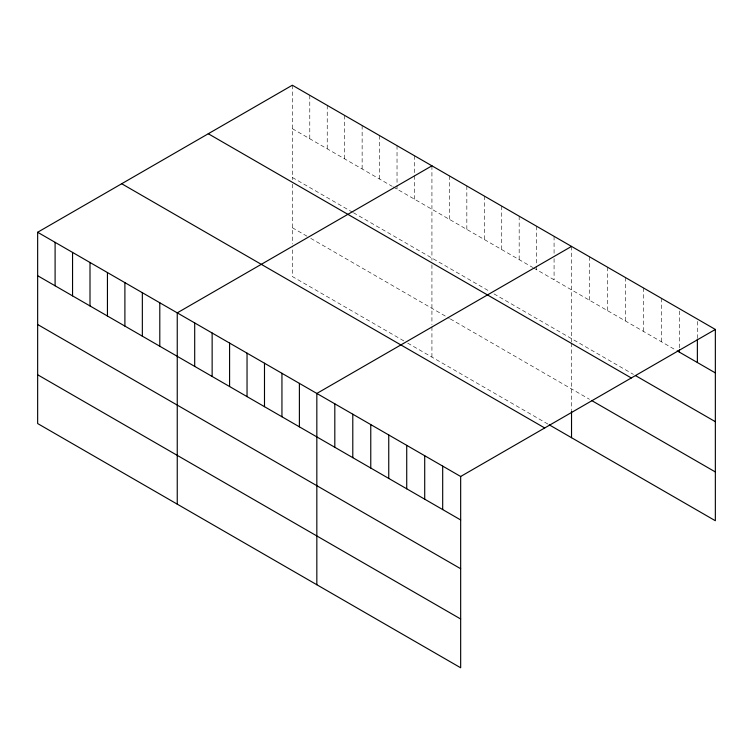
<?xml version="1.0" encoding="UTF-8"?>
<svg xmlns="http://www.w3.org/2000/svg" width="753" height="753" viewBox="0 0 753 753"><rect width="100%" height="100%" fill="white"/><g stroke="black" fill="none" stroke-linecap="round" stroke-linejoin="round"><path stroke-width="0.56" stroke-dasharray="3.77 2.82" d="M292.333 128.678L392.191 186.33M393.16 186.885L532.748 267.475M533.717 268.04L676.401 350.418M292.333 177.463L352.442 212.167M353.411 212.722L490.099 291.637M493.977 293.877L633.452 374.401M292.333 227.726L308.815 237.242M310.754 238.362L449.381 318.397M450.35 318.952L589.505 399.297M403.815 340.874L292.333 276.511L292.333 246.306M407.693 343.114L548.259 424.268M697.372 321.418L697.372 337.862M679.394 311.036L679.394 348.62M661.416 298.31L661.416 341.768M643.439 287.928L643.439 331.386M625.461 277.546L625.461 321.004M607.483 267.174L607.483 310.622M589.505 256.792L589.505 300.249M571.527 246.41L571.527 342.003M571.527 343.114L571.527 409.82M554.076 236.338L554.076 253.959M554.076 258.656L554.076 279.796M536.625 226.267L536.625 265.018M536.625 266.195L536.625 269.715M519.175 216.186L519.175 259.644M501.733 206.115L501.733 249.572M484.283 196.044L484.283 239.492M466.832 185.963L466.832 229.42M449.381 175.891L449.381 219.349M431.93 165.82L431.93 260.293M431.93 264.755L431.93 324.581M431.93 326.906L431.93 357.101M414.479 155.739L414.479 174.536M414.479 175.713L414.479 199.197M397.029 145.668L397.029 184.429M397.029 185.605L397.029 189.125M379.587 135.596L379.587 179.054M362.137 125.525L362.137 168.973M344.686 115.444L344.686 158.902M327.235 105.373L327.235 148.83M309.784 95.302L309.784 138.75M292.333 85.221L292.333 179.694M292.333 184.165L292.333 243.991"/><path stroke-width="1.13" d="M37.65 232.263L460.667 476.489L460.667 667.779L37.65 423.553L37.65 232.263L292.333 85.221L715.35 329.447L715.35 520.737L549.229 424.824M431.93 165.82L177.247 312.862L177.247 504.143M571.527 246.41L316.834 393.452L316.834 584.742M460.667 476.489L715.35 329.447M677.399 350.992L715.35 372.904M635.447 375.559L715.35 421.689M208.289 133.752L631.306 377.968M591.5 400.445L715.35 471.952M121.694 183.741L544.711 427.968M37.65 275.72L460.667 519.947M37.65 324.505L460.667 568.731M37.65 374.768L460.667 618.994M697.372 339.038L697.372 362.522M679.394 349.797L679.394 352.14M571.527 410.978L571.527 437.7M442.689 466.107L442.689 509.565M424.711 455.734L424.711 499.183M406.724 445.352L406.724 488.81M388.746 434.97L388.746 478.428M370.768 424.588L370.768 468.046M352.79 414.216L352.79 457.664M334.812 403.834L334.812 447.291M299.393 383.381L299.393 426.838M281.942 373.309L281.942 416.757M264.491 363.228L264.491 406.686M247.04 353.157L247.04 396.615M229.59 343.086L229.59 386.534M212.139 333.005L212.139 376.462M194.698 322.933L194.698 366.391M159.796 302.791L159.796 346.239M142.345 292.71L142.345 336.167M124.894 282.639L124.894 326.096M107.444 272.567L107.444 316.015M90.002 262.486L90.002 305.944M72.552 252.415L72.552 295.873M55.101 242.344L55.101 285.792"/></g></svg>
